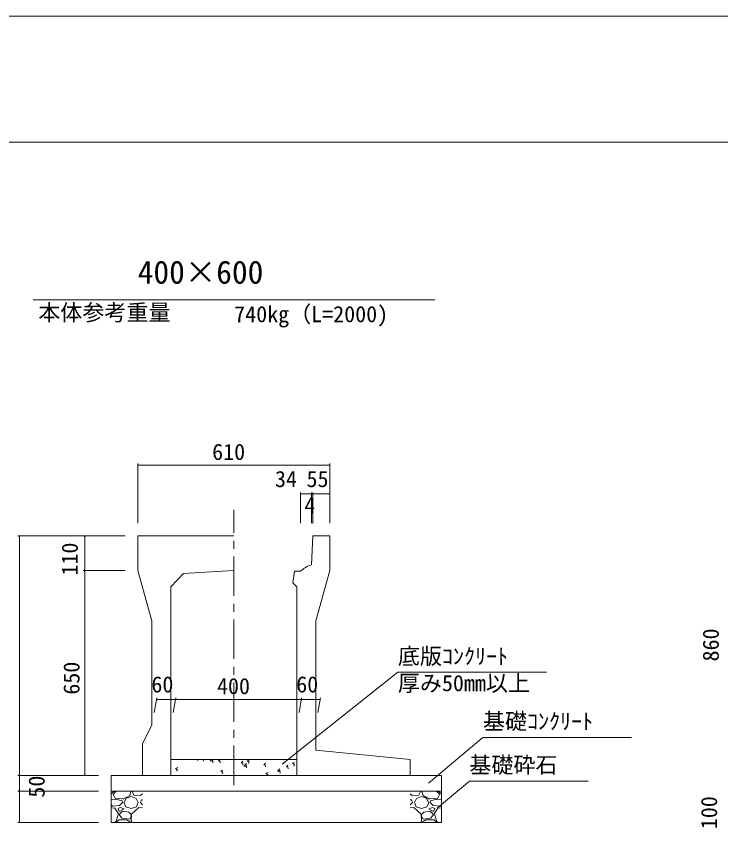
# Model space of a CAD drawing. Units: millimetres on the paper, scale 1:20. Extents: x 0 to 841, y 0 to 594.
# Drawn here: x 317 to 428.8, y 465.2 to 594 of the extents above; entities that cross this region are included whole.
import ezdxf
from ezdxf.enums import TextEntityAlignment as Align

# ---------------------------------------------------------------- set-up
doc = ezdxf.new("R2010")
doc.units = ezdxf.units.MM
doc.linetypes.add('USER1', pattern=[10, 6.25, -1.25, 1.25, -1.25])
for name, color, linetype, lineweight in [('D-STR-DIM（寸法）', 7, 'Continuous', 18), ('D-STR-HTXT（旗揚げ）', 4, 'Continuous', 18), ('D-STR-STRn（構造物）', 5, 'Continuous', 18), ('D-STR（構造物外形線）', 1, 'Continuous', 18), ('D-TTL(外枠）', 2, 'Continuous', 18), ('DEFPOINTS_2', 8, 'Continuous', 18)]:
    doc.layers.add(name, color=color, linetype=linetype, lineweight=lineweight)
doc.layers.add('D-STR-TXT（文字）', color=7, linetype='Continuous')
doc.styles.add('ＭＳ ゴシック', font='')
doc.styles.get('ＭＳ ゴシック').set_extended_font_data('MS Gothic')

msp = doc.modelspace()

# ---------------------------------------------------------------- linework, layer by layer
at = {"layer": 'D-STR-DIM（寸法）'}
for p, q in [((336.262, 513.525), (336.262, 523.014)), ((366.762, 513.525), (366.762, 523.014)), ((336.262, 522.764), (336.412, 522.789)), ((336.262, 522.764), (336.282, 522.764)), ((336.412, 522.739), (336.262, 522.764)), ((336.282, 522.764), (366.742, 522.764)), ((366.612, 522.789), (366.762, 522.764)), ((366.762, 522.764), (366.612, 522.739)), ((366.762, 522.764), (366.742, 522.764)), ((362.117, 513.525), (362.117, 518.431)), ((362.117, 518.181), (362.267, 518.206)), ((362.117, 518.181), (362.137, 518.181)), ((362.267, 518.156), (362.117, 518.181)), ((362.137, 518.181), (363.808, 518.181)), ((363.678, 518.206), (363.828, 518.181)), ((363.828, 518.181), (363.678, 518.156)), ((363.828, 518.181), (363.808, 518.181)), ((363.828, 513.525), (363.828, 518.431)), ((363.828, 513.525), (363.828, 518.431)), ((363.828, 518.181), (363.978, 518.206)), ((363.828, 518.181), (363.848, 518.181)), ((363.978, 518.156), (363.828, 518.181)), ((364.017, 518.181), (363.848, 518.181)), ((363.887, 518.206), (364.037, 518.181)), ((364.037, 518.181), (363.887, 518.156)), ((364.037, 518.181), (364.017, 518.181)), ((364.037, 513.516), (364.037, 518.431)), ((364.037, 513.516), (364.037, 518.431)), ((364.037, 518.181), (364.187, 518.206)), ((364.037, 518.181), (364.057, 518.181)), ((364.187, 518.156), (364.037, 518.181)), ((364.057, 518.181), (366.742, 518.181)), ((366.612, 518.206), (366.762, 518.181)), ((366.762, 518.181), (366.612, 518.156)), ((366.762, 518.181), (366.742, 518.181)), ((366.762, 513.525), (366.762, 518.431)), ((334.262, 511.525), (317.216, 511.525)), ((317.441, 511.375), (317.466, 511.525)), ((317.466, 511.525), (317.466, 511.505)), ((317.466, 511.525), (317.491, 511.375)), ((317.466, 511.505), (317.466, 473.545)), ((334.262, 511.525), (327.576, 511.525)), ((327.801, 511.375), (327.826, 511.525)), ((327.826, 511.525), (327.826, 511.505)), ((327.826, 511.525), (327.851, 511.375)), ((327.826, 506.045), (327.826, 511.505)), ((327.826, 506.025), (327.801, 506.175)), ((327.851, 506.175), (327.826, 506.025)), ((334.262, 506.025), (327.576, 506.025)), ((332.262, 506.025), (327.576, 506.025)), ((327.801, 505.875), (327.826, 506.025)), ((327.826, 506.025), (327.826, 506.045)), ((327.826, 506.025), (327.826, 506.005)), ((327.826, 506.025), (327.851, 505.875)), ((327.826, 506.005), (327.826, 473.545)), ((338.865, 483.525), (339.273, 485.839)), ((339.229, 485.589), (339.379, 485.614)), ((339.229, 485.589), (339.249, 485.589)), ((339.379, 485.564), (339.229, 485.589)), ((339.249, 485.589), (342.209, 485.589)), ((341.865, 483.525), (342.273, 485.839)), ((341.865, 483.525), (342.273, 485.839)), ((342.079, 485.614), (342.229, 485.589)), ((342.229, 485.589), (342.079, 485.564)), ((342.229, 485.589), (342.209, 485.589)), ((342.229, 485.589), (342.379, 485.614)), ((342.229, 485.589), (342.249, 485.589)), ((342.379, 485.564), (342.229, 485.589)), ((362.209, 485.589), (342.249, 485.589)), ((361.865, 483.525), (362.273, 485.839)), ((361.865, 483.525), (362.273, 485.839)), ((362.079, 485.614), (362.229, 485.589)), ((362.229, 485.589), (362.079, 485.564)), ((362.229, 485.589), (362.209, 485.589)), ((362.229, 485.589), (362.379, 485.614)), ((362.229, 485.589), (362.249, 485.589)), ((362.379, 485.564), (362.229, 485.589)), ((365.209, 485.589), (362.249, 485.589)), ((364.865, 483.525), (365.273, 485.839)), ((365.079, 485.614), (365.229, 485.589)), ((365.229, 485.589), (365.079, 485.564)), ((365.229, 485.589), (365.209, 485.589)), ((330.012, 473.525), (317.216, 473.525)), ((330.012, 473.525), (317.216, 473.525)), ((317.466, 473.525), (317.441, 473.675)), ((317.441, 473.375), (317.466, 473.525)), ((317.491, 473.675), (317.466, 473.525)), ((317.466, 473.525), (317.466, 473.545)), ((317.466, 473.525), (317.466, 473.505)), ((317.466, 473.525), (317.491, 473.375)), ((317.466, 473.505), (317.466, 471.045)), ((330.012, 473.525), (327.576, 473.525)), ((327.826, 473.525), (327.801, 473.675)), ((327.851, 473.675), (327.826, 473.525)), ((327.826, 473.525), (327.826, 473.545)), ((330.012, 471.025), (317.216, 471.025)), ((330.012, 471.025), (317.216, 471.025)), ((317.466, 471.025), (317.441, 471.175)), ((317.441, 470.875), (317.466, 471.025)), ((317.491, 471.175), (317.466, 471.025)), ((317.466, 471.025), (317.466, 471.045)), ((317.466, 471.025), (317.466, 471.005)), ((317.466, 471.025), (317.491, 470.875)), ((317.466, 471.005), (317.466, 466.045)), ((330.012, 466.025), (317.216, 466.025)), ((317.466, 466.025), (317.441, 466.175)), ((317.491, 466.175), (317.466, 466.025)), ((317.466, 466.025), (317.466, 466.045))]:
    msp.add_line(p, q, dxfattribs=at)
at = {"layer": 'D-STR-HTXT（旗揚げ）'}
for p, q in [((319.621, 549), (383.404, 549)), ((359.206, 475.29), (377.556, 489.885)), ((401.154, 489.885), (377.556, 489.885)), ((382.418, 472.294), (391.064, 479.558)), ((414.662, 479.558), (391.064, 479.558)), ((383.83, 468.365), (388.913, 472.627)), ((407.777, 472.627), (388.913, 472.627))]:
    msp.add_line(p, q, dxfattribs=at)
at = {"layer": 'D-STR-STRn（構造物）', "color": 7, "linetype": 'USER1'}
msp.add_line((351.512, 471.994), (351.512, 515.68), dxfattribs=at)
at = {"layer": 'D-STR-STRn（構造物）', "color": 7}
for p, q in [((341.512, 476.025), (361.512, 476.025)), ((345.773, 475.83), (345.737, 476.025)), ((346.655, 475.804), (346.729, 476.025)), ((347.776, 475.827), (347.966, 476.025)), ((347.776, 475.827), (348.22, 475.758)), ((348.178, 475.536), (348.123, 476.01)), ((349.1, 475.821), (349.271, 476.025)), ((349.1, 475.821), (349.398, 475.795)), ((349.36, 475.516), (349.302, 475.829)), ((352.686, 475.507), (352.927, 475.794)), ((352.686, 475.507), (352.985, 475.481)), ((352.946, 475.202), (352.888, 475.516)), ((353.112, 475), (353.501, 475.406)), ((353.631, 475.848), (353.981, 475.983)), ((353.631, 475.848), (353.88, 475.681)), ((353.84, 475.403), (353.942, 475.705)), ((356.272, 475.193), (356.513, 475.48)), ((360.817, 475.448), (361.167, 475.582)), ((360.817, 475.448), (361.065, 475.28)), ((361.026, 475.003), (361.127, 475.305)), ((342.244, 474.636), (342.594, 474.771)), ((342.244, 474.636), (342.493, 474.468)), ((342.454, 474.191), (342.555, 474.493)), ((349.43, 474.236), (349.78, 474.37)), ((349.43, 474.236), (349.679, 474.068)), ((349.639, 473.791), (349.741, 474.093)), ((353.112, 475), (353.557, 474.931)), ((353.514, 474.708), (353.459, 475.183)), ((356.272, 475.193), (356.571, 475.167)), ((356.532, 474.889), (356.475, 475.202)), ((356.615, 473.835), (356.966, 473.97)), ((358.448, 474.172), (358.837, 474.578)), ((358.448, 474.172), (358.893, 474.103)), ((358.85, 473.88), (358.795, 474.355)), ((359.858, 474.879), (360.099, 475.167)), ((359.858, 474.879), (360.157, 474.853)), ((360.119, 474.575), (360.061, 474.888)), ((356.616, 473.835), (356.864, 473.668)), ((356.87, 473.525), (356.926, 473.692))]:
    msp.add_line(p, q, dxfattribs=at)
at = {"layer": 'D-STR-STRn（構造物）'}
for p, q in [((332.012, 473.525), (332.012, 466.025)), ((332.012, 473.525), (384.512, 473.525)), ((384.512, 473.525), (384.512, 466.025)), ((332.012, 471.025), (384.512, 471.025)), ((332.012, 470.59), (332.575, 471.025)), ((332.321, 470.473), (332.818, 471.025)), ((332.681, 469.87), (332.331, 470.47)), ((334.973, 470.319), (333.923, 469.769)), ((334.422, 469.923), (335.222, 470.173)), ((335.173, 471.023), (334.973, 470.323)), ((335.219, 470.173), (336.019, 469.873)), ((335.343, 471.025), (335.613, 470.384)), ((335.618, 470.37), (336.668, 470.32)), ((336.671, 470.327), (337.012, 470.59)), ((379.853, 470.327), (379.512, 470.59)), ((380.907, 470.37), (379.857, 470.32)), ((381.305, 470.173), (380.505, 469.873)), ((381.182, 471.025), (380.912, 470.384)), ((382.103, 469.923), (381.303, 470.173)), ((381.352, 471.023), (381.552, 470.323)), ((381.551, 470.319), (382.601, 469.769)), ((384.204, 470.473), (383.707, 471.025)), ((383.844, 469.87), (384.194, 470.47)), ((384.512, 470.59), (383.949, 471.025)), ((332.775, 469.717), (332.012, 469.637)), ((332.219, 468.639), (332.012, 468.865)), ((333.918, 469.783), (332.668, 469.883)), ((333.769, 469.476), (332.769, 469.726)), ((333.821, 469.223), (333.371, 468.723)), ((333.822, 469.22), (333.772, 469.47)), ((334.067, 469.224), (334.367, 468.524)), ((334.12, 469.223), (334.42, 469.923)), ((336.022, 469.871), (336.322, 469.221)), ((336.069, 468.525), (336.319, 469.225)), ((337.012, 468.865), (336.669, 469.239)), ((336.67, 469.224), (336.82, 469.624)), ((337.012, 469.637), (336.825, 469.617)), ((379.512, 469.637), (379.699, 469.617)), ((379.512, 468.865), (379.855, 469.239)), ((379.855, 469.224), (379.705, 469.624)), ((380.503, 469.871), (380.203, 469.221)), ((380.455, 468.525), (380.205, 469.225)), ((382.405, 469.223), (382.105, 469.923)), ((382.458, 469.224), (382.158, 468.524)), ((382.607, 469.783), (383.857, 469.883)), ((382.703, 469.22), (382.753, 469.47)), ((382.704, 469.223), (383.154, 468.723)), ((382.755, 469.476), (383.755, 469.726)), ((383.749, 469.717), (384.512, 469.637)), ((384.305, 468.639), (384.512, 468.865)), ((332.622, 468.318), (332.012, 468.369)), ((333.368, 468.726), (332.218, 468.626)), ((333.182, 467.426), (332.632, 468.326)), ((333.119, 468.273), (333.319, 467.773)), ((333.47, 468.421), (333.12, 468.271)), ((333.319, 467.774), (334.069, 468.224)), ((333.821, 467.823), (333.321, 467.323)), ((334.073, 468.224), (333.473, 468.424)), ((334.827, 467.676), (333.827, 467.826)), ((334.367, 468.519), (335.217, 468.269)), ((335.231, 467.312), (334.831, 467.662)), ((335.224, 468.27), (336.074, 468.52)), ((336.422, 468.423), (335.272, 467.373)), ((337.012, 468.369), (336.422, 468.418)), ((379.512, 468.369), (380.102, 468.418)), ((380.103, 468.423), (381.253, 467.373)), ((381.301, 468.27), (380.451, 468.52)), ((381.293, 467.312), (381.693, 467.662)), ((382.158, 468.519), (381.308, 468.269)), ((381.698, 467.676), (382.698, 467.826)), ((382.452, 468.224), (383.052, 468.424)), ((383.205, 467.774), (382.455, 468.224)), ((382.704, 467.823), (383.204, 467.323)), ((383.054, 468.421), (383.404, 468.271)), ((383.157, 468.726), (384.307, 468.626)), ((383.406, 468.273), (383.206, 467.773)), ((383.343, 467.426), (383.893, 468.326)), ((383.902, 468.318), (384.512, 468.369)), ((332.772, 466.171), (333.172, 467.421)), ((332.818, 466.025), (333.221, 466.473)), ((333.221, 466.473), (334.521, 466.473)), ((333.319, 467.325), (333.719, 466.725)), ((333.723, 466.721), (334.973, 466.571)), ((334.519, 466.484), (335.169, 466.034)), ((334.972, 466.574), (335.222, 467.024)), ((335.213, 466.334), (335.343, 466.025)), ((335.269, 467.375), (335.219, 466.325)), ((335.221, 467.023), (335.221, 467.323)), ((381.312, 466.334), (381.182, 466.025)), ((381.256, 467.375), (381.306, 466.325)), ((381.552, 466.574), (381.302, 467.024)), ((381.304, 467.023), (381.304, 467.323)), ((382.005, 466.484), (381.355, 466.034)), ((382.802, 466.721), (381.552, 466.571)), ((383.304, 466.473), (382.004, 466.473)), ((383.205, 467.325), (382.805, 466.725)), ((383.707, 466.025), (383.304, 466.473)), ((383.753, 466.171), (383.353, 467.421)), ((332.012, 466.025), (365.512, 466.025)), ((332.012, 466.025), (384.512, 466.025)), ((332.575, 466.025), (332.771, 466.177)), ((383.949, 466.025), (383.753, 466.177))]:
    msp.add_line(p, q, dxfattribs=at)
at = {"layer": 'D-STR（構造物外形線）'}
for p, q in [((336.262, 506.025), (336.262, 511.525)), ((336.262, 511.525), (351.512, 511.525)), ((364.037, 511.525), (363.828, 506.933)), ((364.037, 511.525), (366.762, 511.525)), ((366.762, 506.025), (366.762, 511.525)), ((336.262, 506.025), (338.512, 498.025)), ((341.512, 503.425), (343.509, 505.545)), ((343.509, 505.545), (351.512, 506.025)), ((361.117, 505.925), (360.904, 504.071)), ((361.117, 505.925), (362.117, 505.925)), ((364.512, 498.025), (366.762, 506.025)), ((360.904, 504.071), (361.512, 503.425)), ((341.512, 473.525), (341.512, 503.425)), ((361.512, 473.525), (361.512, 503.425)), ((338.512, 481.525), (338.512, 498.025)), ((364.512, 477.525), (364.512, 498.025)), ((337.012, 478.525), (338.512, 481.525)), ((337.012, 473.525), (337.012, 478.525)), ((364.512, 477.525), (379.512, 476.025)), ((379.512, 473.525), (379.512, 476.025)), ((337.012, 473.525), (341.512, 473.525)), ((361.512, 473.525), (366.012, 473.525)), ((361.512, 473.525), (379.512, 473.525))]:
    msp.add_line(p, q, dxfattribs=at)
msp.add_arc((364.939, 503.09), 4, 106.13239, 134.86529, dxfattribs=at)
at = {"layer": 'D-TTL(外枠）'}
msp.add_line((25, 574), (820, 574), dxfattribs=at)
at = {"layer": 'DEFPOINTS_2'}
msp.add_line((0, 594), (841, 594), dxfattribs=at)

# ---------------------------------------------------------------- texts
at = {"layer": 'D-STR-DIM（寸法）', "style": 'ＭＳ ゴシック'}
for s, p in [('610', (348.066, 522.814)), ('34', (358.042, 518.506)), ('55', (363.056, 518.506)), ('4', (362.699, 514.31)), ('60', (338.419, 485.914)), ('400', (348.835, 485.639)), ('60', (361.419, 485.914))]:
    msp.add_text(s, height=2.566, dxfattribs=at).set_placement(p, align=Align.BOTTOM_LEFT)
for s, p in [('110', (327.501, 505.231)), ('860', (429.3, 491.605)), ('650', (327.776, 486.328)), ('50', (322.234, 469.992)), ('100', (429.025, 464.981))]:
    msp.add_text(s, height=2.566, rotation=90, dxfattribs=at).set_placement(p, align=Align.BOTTOM_LEFT)
at = {"layer": 'D-STR-TXT（文字）', "style": 'ＭＳ ゴシック'}
for s, height, p in [('400×600', 3.666, (336.247, 550.449)), ('本体参考重量', 2.566, (320.451, 544.933)), ('740kg（L=2000)', 2.566, (351.571, 544.67)), ('底版ｺﾝｸﾘｰﾄ', 2.566, (377.556, 490.385)), ('厚み50mm以上', 2.566, (377.556, 486.113)), ('基礎ｺﾝｸﾘｰﾄ', 2.566, (391.064, 480.058)), ('基礎砕石', 2.566, (388.913, 473.127))]:
    msp.add_text(s, height=height, dxfattribs=at).set_placement(p, align=Align.BOTTOM_LEFT)

doc.saveas('drawing.dxf')
